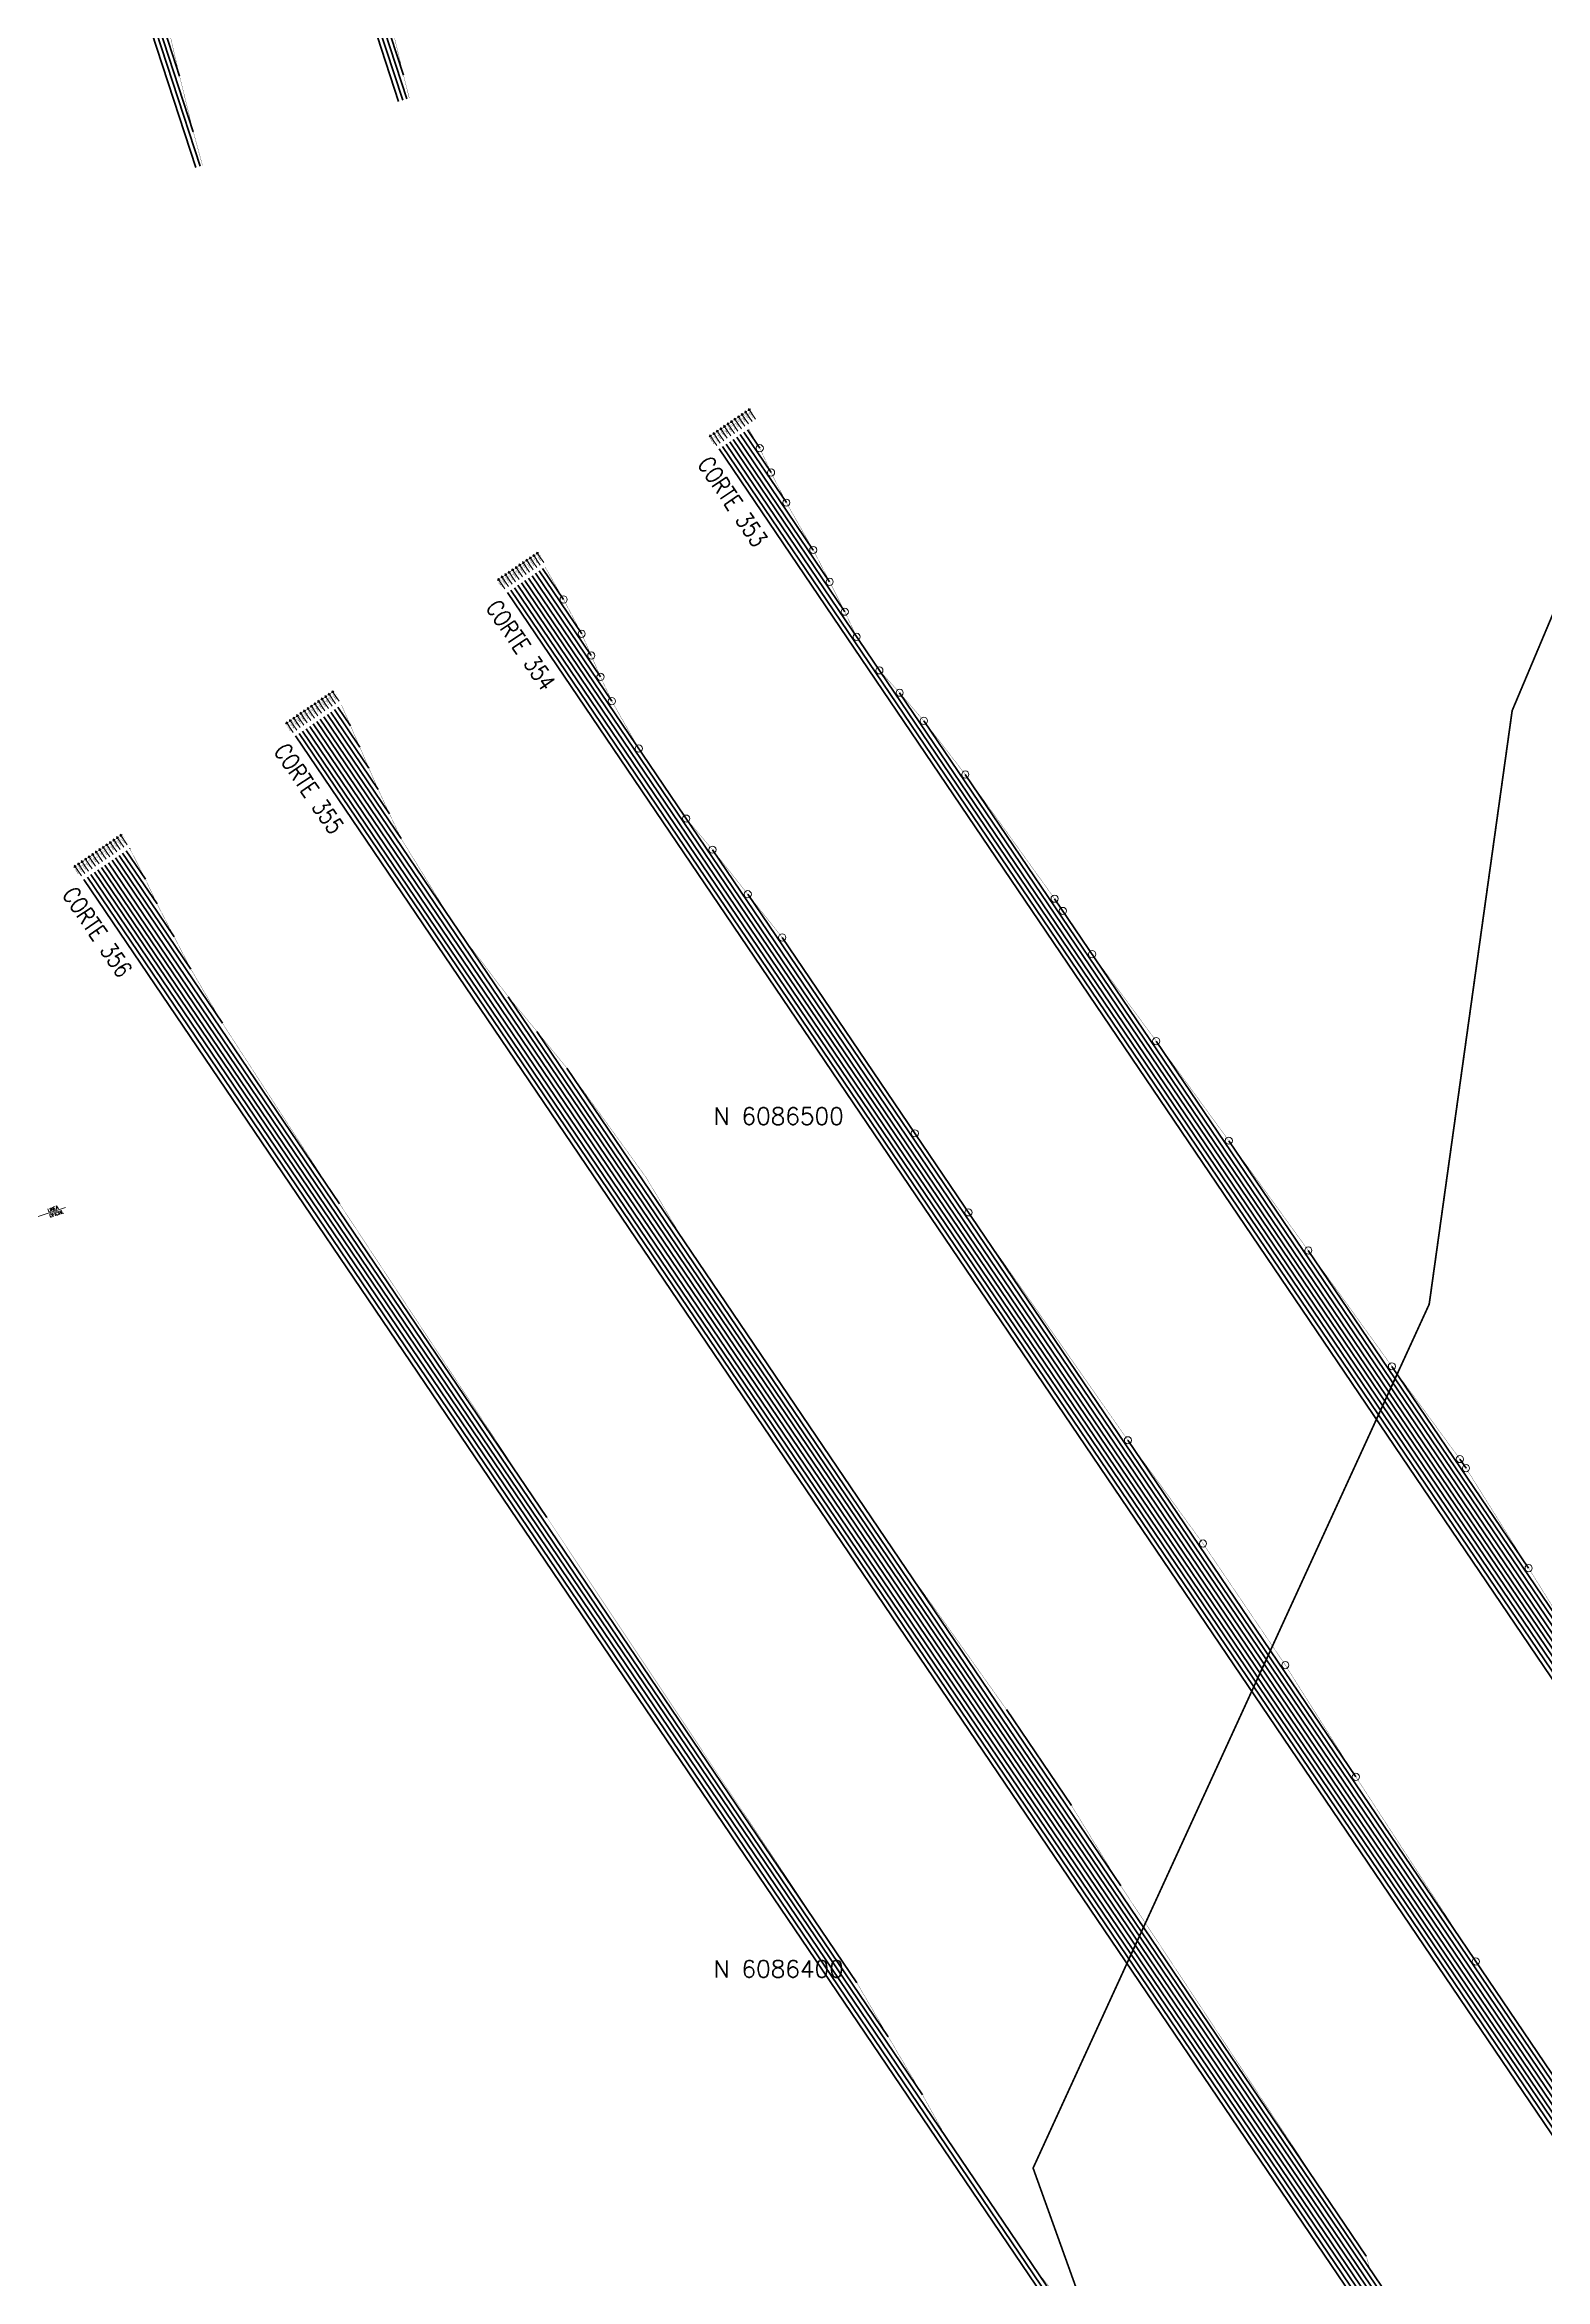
# Model space of a CAD drawing. Header units: metres. Extents: x 733085 to 734585, y 6084499 to 6087418.
# Drawn here: x 733325.9 to 733501.9, y 6086367.1 to 6086629.1 of the extents above; entities that cross this region are included whole.
import ezdxf
from ezdxf.enums import TextEntityAlignment as Align

# ---------------------------------------------------------------- set-up
doc = ezdxf.new("R2010")
doc.units = ezdxf.units.M
doc.header["$LTSCALE"] = 5
doc.header["$MEASUREMENT"] = 0
doc.linetypes.add('CENTER2', pattern=[1.125, 0.75, -0.125, 0.125, -0.125])
doc.linetypes.add('PHANTOM2', pattern=[1.25, 0.625, -0.125, 0.125, -0.125, 0.125, -0.125])
doc.layers.get('0').update_dxf_attribs({"color": 30})
doc.layers.add('_AUX', color=210, linetype='Continuous', lineweight=18, plot=False)
for name, color, linetype, lineweight in [('A-ELEV-MBE1', 7, 'Continuous', 35), ('U-ANNO-SYMB', 3, 'Continuous', 18), ('U-ANNO-TEXT', 3, 'Continuous', 18)]:
    doc.layers.add(name, color=color, linetype=linetype, lineweight=lineweight)
doc.layers.add('U-LIMT', color=6, linetype='PHANTOM2')
doc.styles.add('E-ARIAL', font='arial.ttf')
doc.styles.add('E-ROMANS', font='romans.shx', dxfattribs={"width": 0.8})

# ---------------------------------------------------------------- blocks, each defined once
blk = doc.blocks.new('*U18')
at = {"lineweight": 0}
h = blk.add_hatch(color=256, dxfattribs=at)
edge = h.paths.add_edge_path()
edge.add_arc((0, 0), 200, 0, 90)
edge.add_line((0, 200), (0, 0))
edge.add_line((0, 0), (200, 0))
edge = h.paths.add_edge_path()
edge.add_line((0, 0), (-200, 0))
edge.add_arc((0, 0), 200, 180, 270)
edge.add_line((0, -200), (0, 0))
for p, q in [((2500, 0), (-325, 0)), ((0, 325), (0, -325))]:
    blk.add_line(p, q)
blk.add_circle((0, 0), 200)
at = {"style": 'E-ARIAL'}
blk.add_attdef('LEVEL', text='', height=250, dxfattribs=at).set_placement((371, 0), align=Align.BOTTOM_LEFT)
blk.add_attdef('HEIGHT', text='', height=250, dxfattribs=at).set_placement((371, -75), align=Align.TOP_LEFT)

msp = doc.modelspace()

# ---------------------------------------------------------------- linework, layer by layer
at = {"layer": '_AUX', "linetype": 'CENTER2', "ltscale": 0.3, "const_width": 0.2}
msp.add_lwpolyline([(733491.087, 6086243.025), (733441.827, 6086380.095), (733488.287, 6086481.395), (733490.888, 6086500)], dxfattribs=at)
at = {"layer": '_AUX', "ltscale": 0.05}
msp.add_lwpolyline([(733316.062, 6086488.725), (733328.325, 6086492.726)], dxfattribs=at)
at = {"layer": '_AUX'}
for centre in [(733409.77, 6086581.78), (733411.096, 6086578.931), (733412.887, 6086575.396), (733416.046, 6086569.841), (733417.967, 6086566.114), (733386.761, 6086564.039, 0), (733419.74, 6086562.605), (733388.88, 6086560.019, 0), (733421.137, 6086559.652), (733390.007, 6086557.464, 0), (733391.096, 6086554.965, 0), (733423.797, 6086555.725), (733392.423, 6086552.115, 0), (733426.177, 6086553.104), (733429.012, 6086549.811), (733395.577, 6086546.567, 0), (733433.876, 6086543.521), (733401.145, 6086538.347), (733404.221, 6086534.699), (733408.363, 6086529.476), (733444.351, 6086528.951), (733445.32, 6086527.52), (733412.399, 6086524.409), (733448.757, 6086522.446), (733456.269, 6086512.249), (733427.96, 6086501.44), (733464.782, 6086500.575), (733434.244, 6086492.164), (733474.11, 6086487.696), (733483.916, 6086474.112), (733452.951, 6086465.441), (733491.885, 6086463.24), (733492.607, 6086462.175), (733461.759, 6086453.33), (733499.947, 6086450.449), (733471.416, 6086439.075), (733479.691, 6086425.969), (733493.749, 6086404.326)]:
    msp.add_circle(centre, 0.42, dxfattribs=at)
at = {"layer": 'A-ELEV-MBE1', "color": 252}
for p, q in [((733367.41, 6086622.447), (733294.299, 6086846.537)), ((733367.886, 6086622.602), (733294.774, 6086846.692)), ((733368.361, 6086622.758), (733295.249, 6086846.847)), ((733367.984, 6086625.524), (733295.725, 6086847.002)), ((733343.643, 6086614.693), (733270.531, 6086838.783)), ((733344.119, 6086614.848), (733271.007, 6086838.938)), ((733343.329, 6086618.882), (733271.482, 6086839.093)), ((733341.719, 6086625.428), (733271.958, 6086839.248)), ((733412.887, 6086575.396), (733407.483, 6086583.373)), ((733411.096, 6086578.931), (733407.897, 6086583.654)), ((733409.77, 6086581.78), (733408.311, 6086583.934)), ((733539.178, 6086383.623), (733404.999, 6086581.691)), ((733539.592, 6086383.904), (733405.413, 6086581.971)), ((733540.006, 6086384.184), (733405.827, 6086582.251)), ((733419.74, 6086562.605), (733406.241, 6086582.532)), ((733417.967, 6086566.114), (733406.655, 6086582.812)), ((733416.046, 6086569.841), (733407.069, 6086583.093)), ((733386.749, 6086564.056), (733384.301, 6086567.669)), ((733514.755, 6086367.078), (733380.576, 6086565.145)), ((733515.169, 6086367.358), (733380.99, 6086565.426)), ((733515.583, 6086367.639), (733381.404, 6086565.706)), ((733515.996, 6086367.919), (733381.818, 6086565.987)), ((733516.41, 6086368.2), (733382.232, 6086566.267)), ((733392.423, 6086552.115), (733382.646, 6086566.547)), ((733391.084, 6086554.982), (733383.059, 6086566.828)), ((733389.995, 6086557.482), (733383.473, 6086567.108)), ((733388.88, 6086560.019), (733383.887, 6086567.389)), ((733514.341, 6086366.798), (733380.162, 6086564.865)), ((733540.42, 6086384.465), (733426.177, 6086553.104)), ((733491.573, 6086351.374), (733357.394, 6086549.441)), ((733491.987, 6086351.654), (733357.808, 6086549.722)), ((733367.698, 6086536.015), (733358.222, 6086550.002)), ((733366.332, 6086538.922), (733358.636, 6086550.282)), ((733365.011, 6086541.764), (733359.05, 6086550.563)), ((733363.93, 6086544.25), (733359.464, 6086550.843)), ((733362.853, 6086546.732), (733359.878, 6086551.124)), ((733361.779, 6086549.209), (733360.292, 6086551.404)), ((733540.834, 6086384.745), (733429.012, 6086549.811)), ((733489.503, 6086349.972), (733355.324, 6086548.039)), ((733489.917, 6086350.252), (733355.738, 6086548.319)), ((733490.331, 6086350.533), (733356.152, 6086548.6)), ((733490.745, 6086350.813), (733356.566, 6086548.88)), ((733491.159, 6086351.093), (733356.98, 6086549.161)), ((733541.248, 6086385.026), (733433.876, 6086543.521)), ((733346.738, 6086514.357), (733333.799, 6086533.457)), ((733343.043, 6086520.703), (733334.213, 6086533.737)), ((733341.077, 6086524.496), (733334.627, 6086534.017)), ((733339.071, 6086528.349), (733335.041, 6086534.298)), ((733337.705, 6086531.256), (733335.455, 6086534.578)), ((733335.867, 6086534.861), (733335.869, 6086534.859)), ((733516.824, 6086368.48), (733404.221, 6086534.699)), ((733464.666, 6086333.146), (733330.487, 6086531.213)), ((733465.08, 6086333.426), (733330.901, 6086531.494)), ((733465.494, 6086333.707), (733331.315, 6086531.774)), ((733428.847, 6086388.694), (733331.729, 6086532.054)), ((733424.844, 6086395.495), (733332.143, 6086532.335)), ((733421.173, 6086401.805), (733332.557, 6086532.615)), ((733384.792, 6086456.4), (733332.971, 6086532.896)), ((733360.494, 6086493.16), (733333.385, 6086533.176)), ((733517.238, 6086368.761), (733408.363, 6086529.476)), ((733541.662, 6086385.306), (733444.351, 6086528.951)), ((733514.251, 6086374.062), (733412.399, 6086524.409)), ((733492.401, 6086351.935), (733380.27, 6086517.456)), ((733480.913, 6086369.784), (733383.624, 6086513.397)), ((733542.076, 6086385.586), (733456.269, 6086512.249)), ((733452.105, 6086413.2), (733387.142, 6086509.095)), ((733526.41, 6086409.602), (733464.782, 6086500.575)), ((733506.994, 6086439.155), (733474.11, 6086487.696)), ((733499.947, 6086450.449), (733483.916, 6086474.112)), ((733479.691, 6086425.969), (733452.951, 6086465.441)), ((733492.607, 6086462.175), (733491.885, 6086463.24)), ((733446.336, 6086422.608), (733438.716, 6086433.857))]:
    msp.add_line(p, q, dxfattribs=at)
at = {"layer": 'A-ELEV-MBE1', "ltscale": 0.15, "const_width": 0.03}
for points in [[(733340.395, 6086631.099), (733341.719, 6086625.428), (733343.329, 6086618.882), (733344.406, 6086614.942)], [(733366.489, 6086631.719), (733367.984, 6086625.524), (733368.656, 6086622.854)]]:
    msp.add_lwpolyline(points, dxfattribs=at)
at = {"layer": 'A-ELEV-MBE1', "ltscale": 0.15, "const_width": 0.03, "elevation": 0}
for points in [[(733408.471, 6086584.043), (733409.77, 6086581.78), (733411.096, 6086578.931), (733412.887, 6086575.396), (733416.046, 6086569.841), (733417.967, 6086566.114), (733419.74, 6086562.605), (733421.137, 6086559.652), (733423.797, 6086555.725), (733426.177, 6086553.104), (733429.012, 6086549.811), (733433.876, 6086543.521), (733444.351, 6086528.951), (733445.32, 6086527.52), (733448.757, 6086522.446), (733456.269, 6086512.249), (733464.782, 6086500.575), (733474.11, 6086487.696), (733483.916, 6086474.112), (733491.885, 6086463.24), (733492.607, 6086462.175), (733499.947, 6086450.449), (733506.994, 6086439.155)], [(733384.585, 6086567.861), (733386.749, 6086564.056), (733388.88, 6086560.019), (733389.995, 6086557.482), (733391.084, 6086554.982), (733392.423, 6086552.115), (733395.577, 6086546.567), (733401.145, 6086538.347), (733404.221, 6086534.699), (733408.363, 6086529.476), (733412.399, 6086524.409), (733427.96, 6086501.44), (733434.244, 6086492.164), (733452.951, 6086465.441), (733461.759, 6086453.33), (733471.416, 6086439.075), (733479.691, 6086425.969), (733493.749, 6086404.326)], [(733360.706, 6086551.685), (733361.779, 6086549.209), (733362.853, 6086546.732), (733363.93, 6086544.25), (733365.011, 6086541.764), (733366.332, 6086538.922), (733367.698, 6086536.015), (733373.718, 6086526.236), (733374.626, 6086524.895), (733380.27, 6086517.456), (733383.624, 6086513.397), (733387.142, 6086509.095), (733396.478, 6086496.205), (733400.794, 6086488.943), (733414.453, 6086468.779), (733416.222, 6086466.168), (733426.053, 6086451.657), (733438.716, 6086433.857), (733446.336, 6086422.608), (733452.105, 6086413.2), (733477.379, 6086375), (733480.913, 6086369.784), (733480.913, 6086369.784), (733481.309, 6086368.308), (733482.29, 6086366.861)], [(733335.867, 6086534.861), (733337.705, 6086531.256), (733339.071, 6086528.349), (733341.077, 6086524.496), (733343.043, 6086520.703), (733346.738, 6086514.357), (733360.494, 6086493.16), (733384.792, 6086456.4), (733421.173, 6086401.805), (733424.844, 6086395.495), (733428.847, 6086388.694), (733431.649, 6086383.666), (733433.726, 6086380.601), (733435.744, 6086377.621), (733442.177, 6086368.126), (733446.067, 6086363.275), (733448.571, 6086360.47), (733450.395, 6086358.67), (733452.352, 6086356.672), (733454.458, 6086354.455), (733458.811, 6086348.029), (733465.995, 6086336.534), (733466.885, 6086334.649)], [(733493.749, 6086404.326), (733509.537, 6086381.021), (733514.251, 6086374.062), (733517.458, 6086368.909)]]:
    msp.add_lwpolyline(points, dxfattribs=at)
at = {"layer": 'U-LIMT', "color": 252, "linetype": 'CENTER2', "ltscale": 0.3, "const_width": 0.2}
msp.add_lwpolyline([(733490.888, 6086500), (733498.017, 6086551.005), (733543.412, 6086658.668)], dxfattribs=at)

# ---------------------------------------------------------------- block references
at = {"layer": 'U-ANNO-SYMB', "color": 1}
ref = msp.add_blockref('*U18', (733407.7, 6086585.727), dxfattribs=dict(at, xscale=0.0005309734512920893, yscale=0.0005309734512920893, zscale=0.0005309734512920893, rotation=304.1153226088686))
ref.add_attrib('LEVEL', 'C.T.', dxfattribs={"layer": '0', "height": 0.1327, "rotation": 304.11532, "style": 'E-ARIAL'}).set_placement((733407.81, 6086585.564), align=Align.BOTTOM_LEFT)
ref.add_attrib('HEIGHT', '+108.5', dxfattribs={"layer": '0', "height": 0.1774, "rotation": 304.11532, "style": 'E-ARIAL'}).set_placement((733407.777, 6086585.542), align=Align.TOP_LEFT)
ref = msp.add_blockref('*U18', (733408.114, 6086586.008), dxfattribs=dict(at, xscale=0.0005309734512920893, yscale=0.0005309734512920893, zscale=0.0005309734512920893, rotation=304.1153226088686))
ref.add_attrib('LEVEL', 'C.T.', dxfattribs={"layer": '0', "height": 0.1327, "rotation": 304.11532, "style": 'E-ARIAL'}).set_placement((733408.224, 6086585.845), align=Align.BOTTOM_LEFT)
ref.add_attrib('HEIGHT', '+109.0', dxfattribs={"layer": '0', "height": 0.1774, "rotation": 304.11532, "style": 'E-ARIAL'}).set_placement((733408.191, 6086585.822), align=Align.TOP_LEFT)
ref = msp.add_blockref('*U18', (733408.528, 6086586.288), dxfattribs=dict(at, xscale=0.0005309734512920893, yscale=0.0005309734512920893, zscale=0.0005309734512920893, rotation=304.1153226088686))
ref.add_attrib('LEVEL', 'C.T.', dxfattribs={"layer": '0', "height": 0.1327, "rotation": 304.11532, "style": 'E-ARIAL'}).set_placement((733408.638, 6086586.125), align=Align.BOTTOM_LEFT)
ref.add_attrib('HEIGHT', '+109.5', dxfattribs={"layer": '0', "height": 0.1774, "rotation": 304.11532, "style": 'E-ARIAL'}).set_placement((733408.605, 6086586.103), align=Align.TOP_LEFT)
ref = msp.add_blockref('*U18', (733403.974, 6086583.204), dxfattribs=dict(at, xscale=0.0005309734512920893, yscale=0.0005309734512920893, zscale=0.0005309734512920893, rotation=304.1153226088686))
ref.add_attrib('LEVEL', 'C.T.', dxfattribs={"layer": '0', "height": 0.1327, "rotation": 304.11532, "style": 'E-ARIAL'}).set_placement((733404.085, 6086583.04), align=Align.BOTTOM_LEFT)
ref.add_attrib('HEIGHT', '+104.0', dxfattribs={"layer": '0', "height": 0.1774, "rotation": 304.11532, "style": 'E-ARIAL'}).set_placement((733404.052, 6086583.018), align=Align.TOP_LEFT)
ref = msp.add_blockref('*U18', (733404.388, 6086583.484), dxfattribs=dict(at, xscale=0.0005309734512920893, yscale=0.0005309734512920893, zscale=0.0005309734512920893, rotation=304.1153226088686))
ref.add_attrib('LEVEL', 'C.T.', dxfattribs={"layer": '0', "height": 0.1327, "rotation": 304.11532, "style": 'E-ARIAL'}).set_placement((733404.499, 6086583.321), align=Align.BOTTOM_LEFT)
ref.add_attrib('HEIGHT', '+104.5', dxfattribs={"layer": '0', "height": 0.1774, "rotation": 304.11532, "style": 'E-ARIAL'}).set_placement((733404.466, 6086583.298), align=Align.TOP_LEFT)
ref = msp.add_blockref('*U18', (733404.802, 6086583.764), dxfattribs=dict(at, xscale=0.0005309734512920893, yscale=0.0005309734512920893, zscale=0.0005309734512920893, rotation=304.1153226088686))
ref.add_attrib('LEVEL', 'C.T.', dxfattribs={"layer": '0', "height": 0.1327, "rotation": 304.11532, "style": 'E-ARIAL'}).set_placement((733404.913, 6086583.601), align=Align.BOTTOM_LEFT)
ref.add_attrib('HEIGHT', '+105.0', dxfattribs={"layer": '0', "height": 0.1774, "rotation": 304.11532, "style": 'E-ARIAL'}).set_placement((733404.88, 6086583.579), align=Align.TOP_LEFT)
ref = msp.add_blockref('*U18', (733405.216, 6086584.045), dxfattribs=dict(at, xscale=0.0005309734512920893, yscale=0.0005309734512920893, zscale=0.0005309734512920893, rotation=304.1153226088686))
ref.add_attrib('LEVEL', 'C.T.', dxfattribs={"layer": '0', "height": 0.1327, "rotation": 304.11532, "style": 'E-ARIAL'}).set_placement((733405.327, 6086583.882), align=Align.BOTTOM_LEFT)
ref.add_attrib('HEIGHT', '+105.5', dxfattribs={"layer": '0', "height": 0.1774, "rotation": 304.11532, "style": 'E-ARIAL'}).set_placement((733405.294, 6086583.859), align=Align.TOP_LEFT)
ref = msp.add_blockref('*U18', (733405.63, 6086584.325), dxfattribs=dict(at, xscale=0.0005309734512920893, yscale=0.0005309734512920893, zscale=0.0005309734512920893, rotation=304.1153226088686))
ref.add_attrib('LEVEL', 'C.T.', dxfattribs={"layer": '0', "height": 0.1327, "rotation": 304.11532, "style": 'E-ARIAL'}).set_placement((733405.741, 6086584.162), align=Align.BOTTOM_LEFT)
ref.add_attrib('HEIGHT', '+106.0', dxfattribs={"layer": '0', "height": 0.1774, "rotation": 304.11532, "style": 'E-ARIAL'}).set_placement((733405.708, 6086584.14), align=Align.TOP_LEFT)
ref = msp.add_blockref('*U18', (733406.044, 6086584.606), dxfattribs=dict(at, xscale=0.0005309734512920893, yscale=0.0005309734512920893, zscale=0.0005309734512920893, rotation=304.1153226088686))
ref.add_attrib('LEVEL', 'C.T.', dxfattribs={"layer": '0', "height": 0.1327, "rotation": 304.11532, "style": 'E-ARIAL'}).set_placement((733406.154, 6086584.443), align=Align.BOTTOM_LEFT)
ref.add_attrib('HEIGHT', '+106.5', dxfattribs={"layer": '0', "height": 0.1774, "rotation": 304.11532, "style": 'E-ARIAL'}).set_placement((733406.122, 6086584.42), align=Align.TOP_LEFT)
ref = msp.add_blockref('*U18', (733406.458, 6086584.886), dxfattribs=dict(at, xscale=0.0005309734512920893, yscale=0.0005309734512920893, zscale=0.0005309734512920893, rotation=304.1153226088686))
ref.add_attrib('LEVEL', 'C.T.', dxfattribs={"layer": '0', "height": 0.1327, "rotation": 304.11532, "style": 'E-ARIAL'}).set_placement((733406.568, 6086584.723), align=Align.BOTTOM_LEFT)
ref.add_attrib('HEIGHT', '+107.0', dxfattribs={"layer": '0', "height": 0.1774, "rotation": 304.11532, "style": 'E-ARIAL'}).set_placement((733406.535, 6086584.701), align=Align.TOP_LEFT)
ref = msp.add_blockref('*U18', (733406.872, 6086585.167), dxfattribs=dict(at, xscale=0.0005309734512920893, yscale=0.0005309734512920893, zscale=0.0005309734512920893, rotation=304.1153226088686))
ref.add_attrib('LEVEL', 'C.T.', dxfattribs={"layer": '0', "height": 0.1327, "rotation": 304.11532, "style": 'E-ARIAL'}).set_placement((733406.982, 6086585.003), align=Align.BOTTOM_LEFT)
ref.add_attrib('HEIGHT', '+107.5', dxfattribs={"layer": '0', "height": 0.1774, "rotation": 304.11532, "style": 'E-ARIAL'}).set_placement((733406.949, 6086584.981), align=Align.TOP_LEFT)
ref = msp.add_blockref('*U18', (733407.286, 6086585.447), dxfattribs=dict(at, xscale=0.0005309734512920893, yscale=0.0005309734512920893, zscale=0.0005309734512920893, rotation=304.1153226088686))
ref.add_attrib('LEVEL', 'C.T.', dxfattribs={"layer": '0', "height": 0.1327, "rotation": 304.11532, "style": 'E-ARIAL'}).set_placement((733407.396, 6086585.284), align=Align.BOTTOM_LEFT)
ref.add_attrib('HEIGHT', '+108.0', dxfattribs={"layer": '0', "height": 0.1774, "rotation": 304.11532, "style": 'E-ARIAL'}).set_placement((733407.363, 6086585.261), align=Align.TOP_LEFT)
ref = msp.add_blockref('*U18', (733380.793, 6086567.499), dxfattribs=dict(at, xscale=0.0005309734512920893, yscale=0.0005309734512920893, zscale=0.0005309734512920893, rotation=304.1153226088686))
ref.add_attrib('LEVEL', 'C.T.', dxfattribs={"layer": '0', "height": 0.1327, "rotation": 304.11532, "style": 'E-ARIAL'}).set_placement((733380.903, 6086567.336), align=Align.BOTTOM_LEFT)
ref.add_attrib('HEIGHT', '+106.0', dxfattribs={"layer": '0', "height": 0.1774, "rotation": 304.11532, "style": 'E-ARIAL'}).set_placement((733380.87, 6086567.314), align=Align.TOP_LEFT)
ref = msp.add_blockref('*U18', (733381.207, 6086567.78), dxfattribs=dict(at, xscale=0.0005309734512920893, yscale=0.0005309734512920893, zscale=0.0005309734512920893, rotation=304.1153226088686))
ref.add_attrib('LEVEL', 'C.T.', dxfattribs={"layer": '0', "height": 0.1327, "rotation": 304.11532, "style": 'E-ARIAL'}).set_placement((733381.317, 6086567.617), align=Align.BOTTOM_LEFT)
ref.add_attrib('HEIGHT', '+106.5', dxfattribs={"layer": '0', "height": 0.1774, "rotation": 304.11532, "style": 'E-ARIAL'}).set_placement((733381.284, 6086567.594), align=Align.TOP_LEFT)
ref = msp.add_blockref('*U18', (733381.621, 6086568.06), dxfattribs=dict(at, xscale=0.0005309734512920893, yscale=0.0005309734512920893, zscale=0.0005309734512920893, rotation=304.1153226088686))
ref.add_attrib('LEVEL', 'C.T.', dxfattribs={"layer": '0', "height": 0.1327, "rotation": 304.11532, "style": 'E-ARIAL'}).set_placement((733381.731, 6086567.897), align=Align.BOTTOM_LEFT)
ref.add_attrib('HEIGHT', '+107.0', dxfattribs={"layer": '0', "height": 0.1774, "rotation": 304.11532, "style": 'E-ARIAL'}).set_placement((733381.698, 6086567.875), align=Align.TOP_LEFT)
ref = msp.add_blockref('*U18', (733382.035, 6086568.341), dxfattribs=dict(at, xscale=0.0005309734512920893, yscale=0.0005309734512920893, zscale=0.0005309734512920893, rotation=304.1153226088686))
ref.add_attrib('LEVEL', 'C.T.', dxfattribs={"layer": '0', "height": 0.1327, "rotation": 304.11532, "style": 'E-ARIAL'}).set_placement((733382.145, 6086568.178), align=Align.BOTTOM_LEFT)
ref.add_attrib('HEIGHT', '+107.5', dxfattribs={"layer": '0', "height": 0.1774, "rotation": 304.11532, "style": 'E-ARIAL'}).set_placement((733382.112, 6086568.155), align=Align.TOP_LEFT)
ref = msp.add_blockref('*U18', (733382.448, 6086568.621), dxfattribs=dict(at, xscale=0.0005309734512920893, yscale=0.0005309734512920893, zscale=0.0005309734512920893, rotation=304.1153226088686))
ref.add_attrib('LEVEL', 'C.T.', dxfattribs={"layer": '0', "height": 0.1327, "rotation": 304.11532, "style": 'E-ARIAL'}).set_placement((733382.559, 6086568.458), align=Align.BOTTOM_LEFT)
ref.add_attrib('HEIGHT', '+108.0', dxfattribs={"layer": '0', "height": 0.1774, "rotation": 304.11532, "style": 'E-ARIAL'}).set_placement((733382.526, 6086568.436), align=Align.TOP_LEFT)
ref = msp.add_blockref('*U18', (733382.862, 6086568.902), dxfattribs=dict(at, xscale=0.0005309734512920893, yscale=0.0005309734512920893, zscale=0.0005309734512920893, rotation=304.1153226088686))
ref.add_attrib('LEVEL', 'C.T.', dxfattribs={"layer": '0', "height": 0.1327, "rotation": 304.11532, "style": 'E-ARIAL'}).set_placement((733382.973, 6086568.738), align=Align.BOTTOM_LEFT)
ref.add_attrib('HEIGHT', '+108.5', dxfattribs={"layer": '0', "height": 0.1774, "rotation": 304.11532, "style": 'E-ARIAL'}).set_placement((733382.94, 6086568.716), align=Align.TOP_LEFT)
ref = msp.add_blockref('*U18', (733383.276, 6086569.182), dxfattribs=dict(at, xscale=0.0005309734512920893, yscale=0.0005309734512920893, zscale=0.0005309734512920893, rotation=304.1153226088686))
ref.add_attrib('LEVEL', 'C.T.', dxfattribs={"layer": '0', "height": 0.1327, "rotation": 304.11532, "style": 'E-ARIAL'}).set_placement((733383.387, 6086569.019), align=Align.BOTTOM_LEFT)
ref.add_attrib('HEIGHT', '+109.0', dxfattribs={"layer": '0', "height": 0.1774, "rotation": 304.11532, "style": 'E-ARIAL'}).set_placement((733383.354, 6086568.997), align=Align.TOP_LEFT)
ref = msp.add_blockref('*U18', (733383.69, 6086569.463), dxfattribs=dict(at, xscale=0.0005309734512920893, yscale=0.0005309734512920893, zscale=0.0005309734512920893, rotation=304.1153226088686))
ref.add_attrib('LEVEL', 'C.T.', dxfattribs={"layer": '0', "height": 0.1327, "rotation": 304.11532, "style": 'E-ARIAL'}).set_placement((733383.801, 6086569.299), align=Align.BOTTOM_LEFT)
ref.add_attrib('HEIGHT', '+109.5', dxfattribs={"layer": '0', "height": 0.1774, "rotation": 304.11532, "style": 'E-ARIAL'}).set_placement((733383.768, 6086569.277), align=Align.TOP_LEFT)
ref = msp.add_blockref('*U18', (733379.137, 6086566.378), dxfattribs=dict(at, xscale=0.0005309734512920893, yscale=0.0005309734512920893, zscale=0.0005309734512920893, rotation=304.1153226088686))
ref.add_attrib('LEVEL', 'C.T.', dxfattribs={"layer": '0', "height": 0.1327, "rotation": 304.11532, "style": 'E-ARIAL'}).set_placement((733379.247, 6086566.215), align=Align.BOTTOM_LEFT)
ref.add_attrib('HEIGHT', '+104.0', dxfattribs={"layer": '0', "height": 0.1774, "rotation": 304.11532, "style": 'E-ARIAL'}).set_placement((733379.214, 6086566.192), align=Align.TOP_LEFT)
ref = msp.add_blockref('*U18', (733379.551, 6086566.658), dxfattribs=dict(at, xscale=0.0005309734512920893, yscale=0.0005309734512920893, zscale=0.0005309734512920893, rotation=304.1153226088686))
ref.add_attrib('LEVEL', 'C.T.', dxfattribs={"layer": '0', "height": 0.1327, "rotation": 304.11532, "style": 'E-ARIAL'}).set_placement((733379.661, 6086566.495), align=Align.BOTTOM_LEFT)
ref.add_attrib('HEIGHT', '+104.5', dxfattribs={"layer": '0', "height": 0.1774, "rotation": 304.11532, "style": 'E-ARIAL'}).set_placement((733379.628, 6086566.473), align=Align.TOP_LEFT)
ref = msp.add_blockref('*U18', (733379.965, 6086566.939), dxfattribs=dict(at, xscale=0.0005309734512920893, yscale=0.0005309734512920893, zscale=0.0005309734512920893, rotation=304.1153226088686))
ref.add_attrib('LEVEL', 'C.T.', dxfattribs={"layer": '0', "height": 0.1327, "rotation": 304.11532, "style": 'E-ARIAL'}).set_placement((733380.075, 6086566.775), align=Align.BOTTOM_LEFT)
ref.add_attrib('HEIGHT', '+105.0', dxfattribs={"layer": '0', "height": 0.1774, "rotation": 304.11532, "style": 'E-ARIAL'}).set_placement((733380.042, 6086566.753), align=Align.TOP_LEFT)
ref = msp.add_blockref('*U18', (733380.379, 6086567.219), dxfattribs=dict(at, xscale=0.0005309734512920893, yscale=0.0005309734512920893, zscale=0.0005309734512920893, rotation=304.1153226088686))
ref.add_attrib('LEVEL', 'C.T.', dxfattribs={"layer": '0', "height": 0.1327, "rotation": 304.11532, "style": 'E-ARIAL'}).set_placement((733380.489, 6086567.056), align=Align.BOTTOM_LEFT)
ref.add_attrib('HEIGHT', '+105.5', dxfattribs={"layer": '0', "height": 0.1774, "rotation": 304.11532, "style": 'E-ARIAL'}).set_placement((733380.456, 6086567.034), align=Align.TOP_LEFT)
ref = msp.add_blockref('*U18', (733357.611, 6086551.795), dxfattribs=dict(at, xscale=0.0005309734512920893, yscale=0.0005309734512920893, zscale=0.0005309734512920893, rotation=304.1153226088686))
ref.add_attrib('LEVEL', 'C.T.', dxfattribs={"layer": '0', "height": 0.1327, "rotation": 304.11532, "style": 'E-ARIAL'}).set_placement((733357.722, 6086551.632), align=Align.BOTTOM_LEFT)
ref.add_attrib('HEIGHT', '+108.0', dxfattribs={"layer": '0', "height": 0.1774, "rotation": 304.11532, "style": 'E-ARIAL'}).set_placement((733357.689, 6086551.61), align=Align.TOP_LEFT)
ref = msp.add_blockref('*U18', (733358.025, 6086552.076), dxfattribs=dict(at, xscale=0.0005309734512920893, yscale=0.0005309734512920893, zscale=0.0005309734512920893, rotation=304.1153226088686))
ref.add_attrib('LEVEL', 'C.T.', dxfattribs={"layer": '0', "height": 0.1327, "rotation": 304.11532, "style": 'E-ARIAL'}).set_placement((733358.136, 6086551.913), align=Align.BOTTOM_LEFT)
ref.add_attrib('HEIGHT', '+108.5', dxfattribs={"layer": '0', "height": 0.1774, "rotation": 304.11532, "style": 'E-ARIAL'}).set_placement((733358.103, 6086551.89), align=Align.TOP_LEFT)
ref = msp.add_blockref('*U18', (733358.439, 6086552.356), dxfattribs=dict(at, xscale=0.0005309734512920893, yscale=0.0005309734512920893, zscale=0.0005309734512920893, rotation=304.1153226088686))
ref.add_attrib('LEVEL', 'C.T.', dxfattribs={"layer": '0', "height": 0.1327, "rotation": 304.11532, "style": 'E-ARIAL'}).set_placement((733358.55, 6086552.193), align=Align.BOTTOM_LEFT)
ref.add_attrib('HEIGHT', '+109.0', dxfattribs={"layer": '0', "height": 0.1774, "rotation": 304.11532, "style": 'E-ARIAL'}).set_placement((733358.517, 6086552.171), align=Align.TOP_LEFT)
ref = msp.add_blockref('*U18', (733358.853, 6086552.637), dxfattribs=dict(at, xscale=0.0005309734512920893, yscale=0.0005309734512920893, zscale=0.0005309734512920893, rotation=304.1153226088686))
ref.add_attrib('LEVEL', 'C.T.', dxfattribs={"layer": '0', "height": 0.1327, "rotation": 304.11532, "style": 'E-ARIAL'}).set_placement((733358.964, 6086552.473), align=Align.BOTTOM_LEFT)
ref.add_attrib('HEIGHT', '+109.5', dxfattribs={"layer": '0', "height": 0.1774, "rotation": 304.11532, "style": 'E-ARIAL'}).set_placement((733358.931, 6086552.451), align=Align.TOP_LEFT)
ref = msp.add_blockref('*U18', (733359.267, 6086552.917), dxfattribs=dict(at, xscale=0.0005309734512920893, yscale=0.0005309734512920893, zscale=0.0005309734512920893, rotation=304.1153226088686))
ref.add_attrib('LEVEL', 'C.T.', dxfattribs={"layer": '0', "height": 0.1327, "rotation": 304.11532, "style": 'E-ARIAL'}).set_placement((733359.378, 6086552.754), align=Align.BOTTOM_LEFT)
ref.add_attrib('HEIGHT', '+110.0', dxfattribs={"layer": '0', "height": 0.1774, "rotation": 304.11532, "style": 'E-ARIAL'}).set_placement((733359.345, 6086552.732), align=Align.TOP_LEFT)
ref = msp.add_blockref('*U18', (733359.681, 6086553.198), dxfattribs=dict(at, xscale=0.0005309734512920893, yscale=0.0005309734512920893, zscale=0.0005309734512920893, rotation=304.1153226088686))
ref.add_attrib('LEVEL', 'C.T.', dxfattribs={"layer": '0', "height": 0.1327, "rotation": 304.11532, "style": 'E-ARIAL'}).set_placement((733359.792, 6086553.034), align=Align.BOTTOM_LEFT)
ref.add_attrib('HEIGHT', '+110.5', dxfattribs={"layer": '0', "height": 0.1774, "rotation": 304.11532, "style": 'E-ARIAL'}).set_placement((733359.759, 6086553.012), align=Align.TOP_LEFT)
ref = msp.add_blockref('*U18', (733354.3, 6086549.552), dxfattribs=dict(at, xscale=0.0005309734512920893, yscale=0.0005309734512920893, zscale=0.0005309734512920893, rotation=304.1153226088686))
ref.add_attrib('LEVEL', 'C.T.', dxfattribs={"layer": '0', "height": 0.1327, "rotation": 304.11532, "style": 'E-ARIAL'}).set_placement((733354.41, 6086549.389), align=Align.BOTTOM_LEFT)
ref.add_attrib('HEIGHT', '+104.0', dxfattribs={"layer": '0', "height": 0.1774, "rotation": 304.11532, "style": 'E-ARIAL'}).set_placement((733354.377, 6086549.366), align=Align.TOP_LEFT)
ref = msp.add_blockref('*U18', (733354.713, 6086549.832), dxfattribs=dict(at, xscale=0.0005309734512920893, yscale=0.0005309734512920893, zscale=0.0005309734512920893, rotation=304.1153226088686))
ref.add_attrib('LEVEL', 'C.T.', dxfattribs={"layer": '0', "height": 0.1327, "rotation": 304.11532, "style": 'E-ARIAL'}).set_placement((733354.824, 6086549.669), align=Align.BOTTOM_LEFT)
ref.add_attrib('HEIGHT', '+104.5', dxfattribs={"layer": '0', "height": 0.1774, "rotation": 304.11532, "style": 'E-ARIAL'}).set_placement((733354.791, 6086549.647), align=Align.TOP_LEFT)
ref = msp.add_blockref('*U18', (733355.127, 6086550.113), dxfattribs=dict(at, xscale=0.0005309734512920893, yscale=0.0005309734512920893, zscale=0.0005309734512920893, rotation=304.1153226088686))
ref.add_attrib('LEVEL', 'C.T.', dxfattribs={"layer": '0', "height": 0.1327, "rotation": 304.11532, "style": 'E-ARIAL'}).set_placement((733355.238, 6086549.95), align=Align.BOTTOM_LEFT)
ref.add_attrib('HEIGHT', '+105.0', dxfattribs={"layer": '0', "height": 0.1774, "rotation": 304.11532, "style": 'E-ARIAL'}).set_placement((733355.205, 6086549.927), align=Align.TOP_LEFT)
ref = msp.add_blockref('*U18', (733355.541, 6086550.393), dxfattribs=dict(at, xscale=0.0005309734512920893, yscale=0.0005309734512920893, zscale=0.0005309734512920893, rotation=304.1153226088686))
ref.add_attrib('LEVEL', 'C.T.', dxfattribs={"layer": '0', "height": 0.1327, "rotation": 304.11532, "style": 'E-ARIAL'}).set_placement((733355.652, 6086550.23), align=Align.BOTTOM_LEFT)
ref.add_attrib('HEIGHT', '+105.5', dxfattribs={"layer": '0', "height": 0.1774, "rotation": 304.11532, "style": 'E-ARIAL'}).set_placement((733355.619, 6086550.208), align=Align.TOP_LEFT)
ref = msp.add_blockref('*U18', (733355.955, 6086550.674), dxfattribs=dict(at, xscale=0.0005309734512920893, yscale=0.0005309734512920893, zscale=0.0005309734512920893, rotation=304.1153226088686))
ref.add_attrib('LEVEL', 'C.T.', dxfattribs={"layer": '0', "height": 0.1327, "rotation": 304.11532, "style": 'E-ARIAL'}).set_placement((733356.066, 6086550.51), align=Align.BOTTOM_LEFT)
ref.add_attrib('HEIGHT', '+106.0', dxfattribs={"layer": '0', "height": 0.1774, "rotation": 304.11532, "style": 'E-ARIAL'}).set_placement((733356.033, 6086550.488), align=Align.TOP_LEFT)
ref = msp.add_blockref('*U18', (733356.369, 6086550.954), dxfattribs=dict(at, xscale=0.0005309734512920893, yscale=0.0005309734512920893, zscale=0.0005309734512920893, rotation=304.1153226088686))
ref.add_attrib('LEVEL', 'C.T.', dxfattribs={"layer": '0', "height": 0.1327, "rotation": 304.11532, "style": 'E-ARIAL'}).set_placement((733356.48, 6086550.791), align=Align.BOTTOM_LEFT)
ref.add_attrib('HEIGHT', '+106.5', dxfattribs={"layer": '0', "height": 0.1774, "rotation": 304.11532, "style": 'E-ARIAL'}).set_placement((733356.447, 6086550.769), align=Align.TOP_LEFT)
ref = msp.add_blockref('*U18', (733356.783, 6086551.235), dxfattribs=dict(at, xscale=0.0005309734512920893, yscale=0.0005309734512920893, zscale=0.0005309734512920893, rotation=304.1153226088686))
ref.add_attrib('LEVEL', 'C.T.', dxfattribs={"layer": '0', "height": 0.1327, "rotation": 304.11532, "style": 'E-ARIAL'}).set_placement((733356.894, 6086551.071), align=Align.BOTTOM_LEFT)
ref.add_attrib('HEIGHT', '+107.0', dxfattribs={"layer": '0', "height": 0.1774, "rotation": 304.11532, "style": 'E-ARIAL'}).set_placement((733356.861, 6086551.049), align=Align.TOP_LEFT)
ref = msp.add_blockref('*U18', (733357.197, 6086551.515), dxfattribs=dict(at, xscale=0.0005309734512920893, yscale=0.0005309734512920893, zscale=0.0005309734512920893, rotation=304.1153226088686))
ref.add_attrib('LEVEL', 'C.T.', dxfattribs={"layer": '0', "height": 0.1327, "rotation": 304.11532, "style": 'E-ARIAL'}).set_placement((733357.308, 6086551.352), align=Align.BOTTOM_LEFT)
ref.add_attrib('HEIGHT', '+107.5', dxfattribs={"layer": '0', "height": 0.1774, "rotation": 304.11532, "style": 'E-ARIAL'}).set_placement((733357.275, 6086551.329), align=Align.TOP_LEFT)
ref = msp.add_blockref('*U18', (733334.43, 6086536.091), dxfattribs=dict(at, xscale=0.0005309734512920893, yscale=0.0005309734512920893, zscale=0.0005309734512920893, rotation=304.1153226088686))
ref.add_attrib('LEVEL', 'C.T.', dxfattribs={"layer": '0', "height": 0.1327, "rotation": 304.11532, "style": 'E-ARIAL'}).set_placement((733334.54, 6086535.928), align=Align.BOTTOM_LEFT)
ref.add_attrib('HEIGHT', '+110.0', dxfattribs={"layer": '0', "height": 0.1774, "rotation": 304.11532, "style": 'E-ARIAL'}).set_placement((733334.507, 6086535.906), align=Align.TOP_LEFT)
ref = msp.add_blockref('*U18', (733334.844, 6086536.372), dxfattribs=dict(at, xscale=0.0005309734512920893, yscale=0.0005309734512920893, zscale=0.0005309734512920893, rotation=304.1153226088686))
ref.add_attrib('LEVEL', 'C.T.', dxfattribs={"layer": '0', "height": 0.1327, "rotation": 304.11532, "style": 'E-ARIAL'}).set_placement((733334.954, 6086536.209), align=Align.BOTTOM_LEFT)
ref.add_attrib('HEIGHT', '+110.5', dxfattribs={"layer": '0', "height": 0.1774, "rotation": 304.11532, "style": 'E-ARIAL'}).set_placement((733334.921, 6086536.186), align=Align.TOP_LEFT)
ref = msp.add_blockref('*U18', (733330.29, 6086533.287), dxfattribs=dict(at, xscale=0.0005309734512920893, yscale=0.0005309734512920893, zscale=0.0005309734512920893, rotation=304.1153226088686))
ref.add_attrib('LEVEL', 'C.T.', dxfattribs={"layer": '0', "height": 0.1327, "rotation": 304.11532, "style": 'E-ARIAL'}).set_placement((733330.401, 6086533.124), align=Align.BOTTOM_LEFT)
ref.add_attrib('HEIGHT', '+105.0', dxfattribs={"layer": '0', "height": 0.1774, "rotation": 304.11532, "style": 'E-ARIAL'}).set_placement((733330.368, 6086533.101), align=Align.TOP_LEFT)
ref = msp.add_blockref('*U18', (733330.704, 6086533.567), dxfattribs=dict(at, xscale=0.0005309734512920893, yscale=0.0005309734512920893, zscale=0.0005309734512920893, rotation=304.1153226088686))
ref.add_attrib('LEVEL', 'C.T.', dxfattribs={"layer": '0', "height": 0.1327, "rotation": 304.11532, "style": 'E-ARIAL'}).set_placement((733330.815, 6086533.404), align=Align.BOTTOM_LEFT)
ref.add_attrib('HEIGHT', '+105.5', dxfattribs={"layer": '0', "height": 0.1774, "rotation": 304.11532, "style": 'E-ARIAL'}).set_placement((733330.782, 6086533.382), align=Align.TOP_LEFT)
ref = msp.add_blockref('*U18', (733331.118, 6086533.848), dxfattribs=dict(at, xscale=0.0005309734512920893, yscale=0.0005309734512920893, zscale=0.0005309734512920893, rotation=304.1153226088686))
ref.add_attrib('LEVEL', 'C.T.', dxfattribs={"layer": '0', "height": 0.1327, "rotation": 304.11532, "style": 'E-ARIAL'}).set_placement((733331.229, 6086533.685), align=Align.BOTTOM_LEFT)
ref.add_attrib('HEIGHT', '+106.0', dxfattribs={"layer": '0', "height": 0.1774, "rotation": 304.11532, "style": 'E-ARIAL'}).set_placement((733331.196, 6086533.662), align=Align.TOP_LEFT)
ref = msp.add_blockref('*U18', (733331.532, 6086534.128), dxfattribs=dict(at, xscale=0.0005309734512920893, yscale=0.0005309734512920893, zscale=0.0005309734512920893, rotation=304.1153226088686))
ref.add_attrib('LEVEL', 'C.T.', dxfattribs={"layer": '0', "height": 0.1327, "rotation": 304.11532, "style": 'E-ARIAL'}).set_placement((733331.643, 6086533.965), align=Align.BOTTOM_LEFT)
ref.add_attrib('HEIGHT', '+106.5', dxfattribs={"layer": '0', "height": 0.1774, "rotation": 304.11532, "style": 'E-ARIAL'}).set_placement((733331.61, 6086533.943), align=Align.TOP_LEFT)
ref = msp.add_blockref('*U18', (733331.946, 6086534.409), dxfattribs=dict(at, xscale=0.0005309734512920893, yscale=0.0005309734512920893, zscale=0.0005309734512920893, rotation=304.1153226088686))
ref.add_attrib('LEVEL', 'C.T.', dxfattribs={"layer": '0', "height": 0.1327, "rotation": 304.11532, "style": 'E-ARIAL'}).set_placement((733332.057, 6086534.246), align=Align.BOTTOM_LEFT)
ref.add_attrib('HEIGHT', '+107.0', dxfattribs={"layer": '0', "height": 0.1774, "rotation": 304.11532, "style": 'E-ARIAL'}).set_placement((733332.024, 6086534.223), align=Align.TOP_LEFT)
ref = msp.add_blockref('*U18', (733332.36, 6086534.689), dxfattribs=dict(at, xscale=0.0005309734512920893, yscale=0.0005309734512920893, zscale=0.0005309734512920893, rotation=304.1153226088686))
ref.add_attrib('LEVEL', 'C.T.', dxfattribs={"layer": '0', "height": 0.1327, "rotation": 304.11532, "style": 'E-ARIAL'}).set_placement((733332.47, 6086534.526), align=Align.BOTTOM_LEFT)
ref.add_attrib('HEIGHT', '+107.5', dxfattribs={"layer": '0', "height": 0.1774, "rotation": 304.11532, "style": 'E-ARIAL'}).set_placement((733332.437, 6086534.504), align=Align.TOP_LEFT)
ref = msp.add_blockref('*U18', (733332.774, 6086534.97), dxfattribs=dict(at, xscale=0.0005309734512920893, yscale=0.0005309734512920893, zscale=0.0005309734512920893, rotation=304.1153226088686))
ref.add_attrib('LEVEL', 'C.T.', dxfattribs={"layer": '0', "height": 0.1327, "rotation": 304.11532, "style": 'E-ARIAL'}).set_placement((733332.884, 6086534.806), align=Align.BOTTOM_LEFT)
ref.add_attrib('HEIGHT', '+108.0', dxfattribs={"layer": '0', "height": 0.1774, "rotation": 304.11532, "style": 'E-ARIAL'}).set_placement((733332.851, 6086534.784), align=Align.TOP_LEFT)
ref = msp.add_blockref('*U18', (733333.188, 6086535.25), dxfattribs=dict(at, xscale=0.0005309734512920893, yscale=0.0005309734512920893, zscale=0.0005309734512920893, rotation=304.1153226088686))
ref.add_attrib('LEVEL', 'C.T.', dxfattribs={"layer": '0', "height": 0.1327, "rotation": 304.11532, "style": 'E-ARIAL'}).set_placement((733333.298, 6086535.087), align=Align.BOTTOM_LEFT)
ref.add_attrib('HEIGHT', '+108.5', dxfattribs={"layer": '0', "height": 0.1774, "rotation": 304.11532, "style": 'E-ARIAL'}).set_placement((733333.265, 6086535.064), align=Align.TOP_LEFT)
ref = msp.add_blockref('*U18', (733333.602, 6086535.53), dxfattribs=dict(at, xscale=0.0005309734512920893, yscale=0.0005309734512920893, zscale=0.0005309734512920893, rotation=304.1153226088686))
ref.add_attrib('LEVEL', 'C.T.', dxfattribs={"layer": '0', "height": 0.1327, "rotation": 304.11532, "style": 'E-ARIAL'}).set_placement((733333.712, 6086535.367), align=Align.BOTTOM_LEFT)
ref.add_attrib('HEIGHT', '+109.0', dxfattribs={"layer": '0', "height": 0.1774, "rotation": 304.11532, "style": 'E-ARIAL'}).set_placement((733333.679, 6086535.345), align=Align.TOP_LEFT)
ref = msp.add_blockref('*U18', (733334.016, 6086535.811), dxfattribs=dict(at, xscale=0.0005309734512920893, yscale=0.0005309734512920893, zscale=0.0005309734512920893, rotation=304.1153226088686))
ref.add_attrib('LEVEL', 'C.T.', dxfattribs={"layer": '0', "height": 0.1327, "rotation": 304.11532, "style": 'E-ARIAL'}).set_placement((733334.126, 6086535.648), align=Align.BOTTOM_LEFT)
ref.add_attrib('HEIGHT', '+109.5', dxfattribs={"layer": '0', "height": 0.1774, "rotation": 304.11532, "style": 'E-ARIAL'}).set_placement((733334.093, 6086535.625), align=Align.TOP_LEFT)
ref = msp.add_blockref('*U18', (733329.462, 6086532.726), dxfattribs=dict(at, xscale=0.0005309734512920893, yscale=0.0005309734512920893, zscale=0.0005309734512920893, rotation=304.1153226088686))
ref.add_attrib('LEVEL', 'C.T.', dxfattribs={"layer": '0', "height": 0.1327, "rotation": 304.11532, "style": 'E-ARIAL'}).set_placement((733329.573, 6086532.563), align=Align.BOTTOM_LEFT)
ref.add_attrib('HEIGHT', '+104.0', dxfattribs={"layer": '0', "height": 0.1774, "rotation": 304.11532, "style": 'E-ARIAL'}).set_placement((733329.54, 6086532.541), align=Align.TOP_LEFT)
ref = msp.add_blockref('*U18', (733329.876, 6086533.007), dxfattribs=dict(at, xscale=0.0005309734512920893, yscale=0.0005309734512920893, zscale=0.0005309734512920893, rotation=304.1153226088686))
ref.add_attrib('LEVEL', 'C.T.', dxfattribs={"layer": '0', "height": 0.1327, "rotation": 304.11532, "style": 'E-ARIAL'}).set_placement((733329.987, 6086532.843), align=Align.BOTTOM_LEFT)
ref.add_attrib('HEIGHT', '+104.5', dxfattribs={"layer": '0', "height": 0.1774, "rotation": 304.11532, "style": 'E-ARIAL'}).set_placement((733329.954, 6086532.821), align=Align.TOP_LEFT)

# ---------------------------------------------------------------- texts
at = {"layer": 'U-ANNO-TEXT', "style": 'E-ROMANS'}
for s, p in [('N 6086500', (733404.368, 6086502.45)), ('N 6086400', (733404.368, 6086402.45))]:
    msp.add_text(s, height=2, rotation=360, dxfattribs=at).set_placement(p)
at = {"layer": 'U-ANNO-TEXT', "attachment_point": 7, "style": 'E-ROMANS'}
for s, insert, char_height, rotation in [('CORTE 353', (733402.385, 6086579.92), 2, 304.11532), ('CORTE 354', (733377.548, 6086563.094), 2, 304.11532), ('CORTE 355', (733352.711, 6086546.268), 2, 304.11532), ('CORTE 356', (733327.873, 6086529.443), 2, 304.11532), ('LINEA\\POFICIAL', (733326.535, 6086491.566), 0.4, 18.06951)]:
    msp.add_mtext(s, dxfattribs=dict(at, insert=insert, char_height=char_height, rotation=rotation))

doc.saveas('drawing.dxf')
